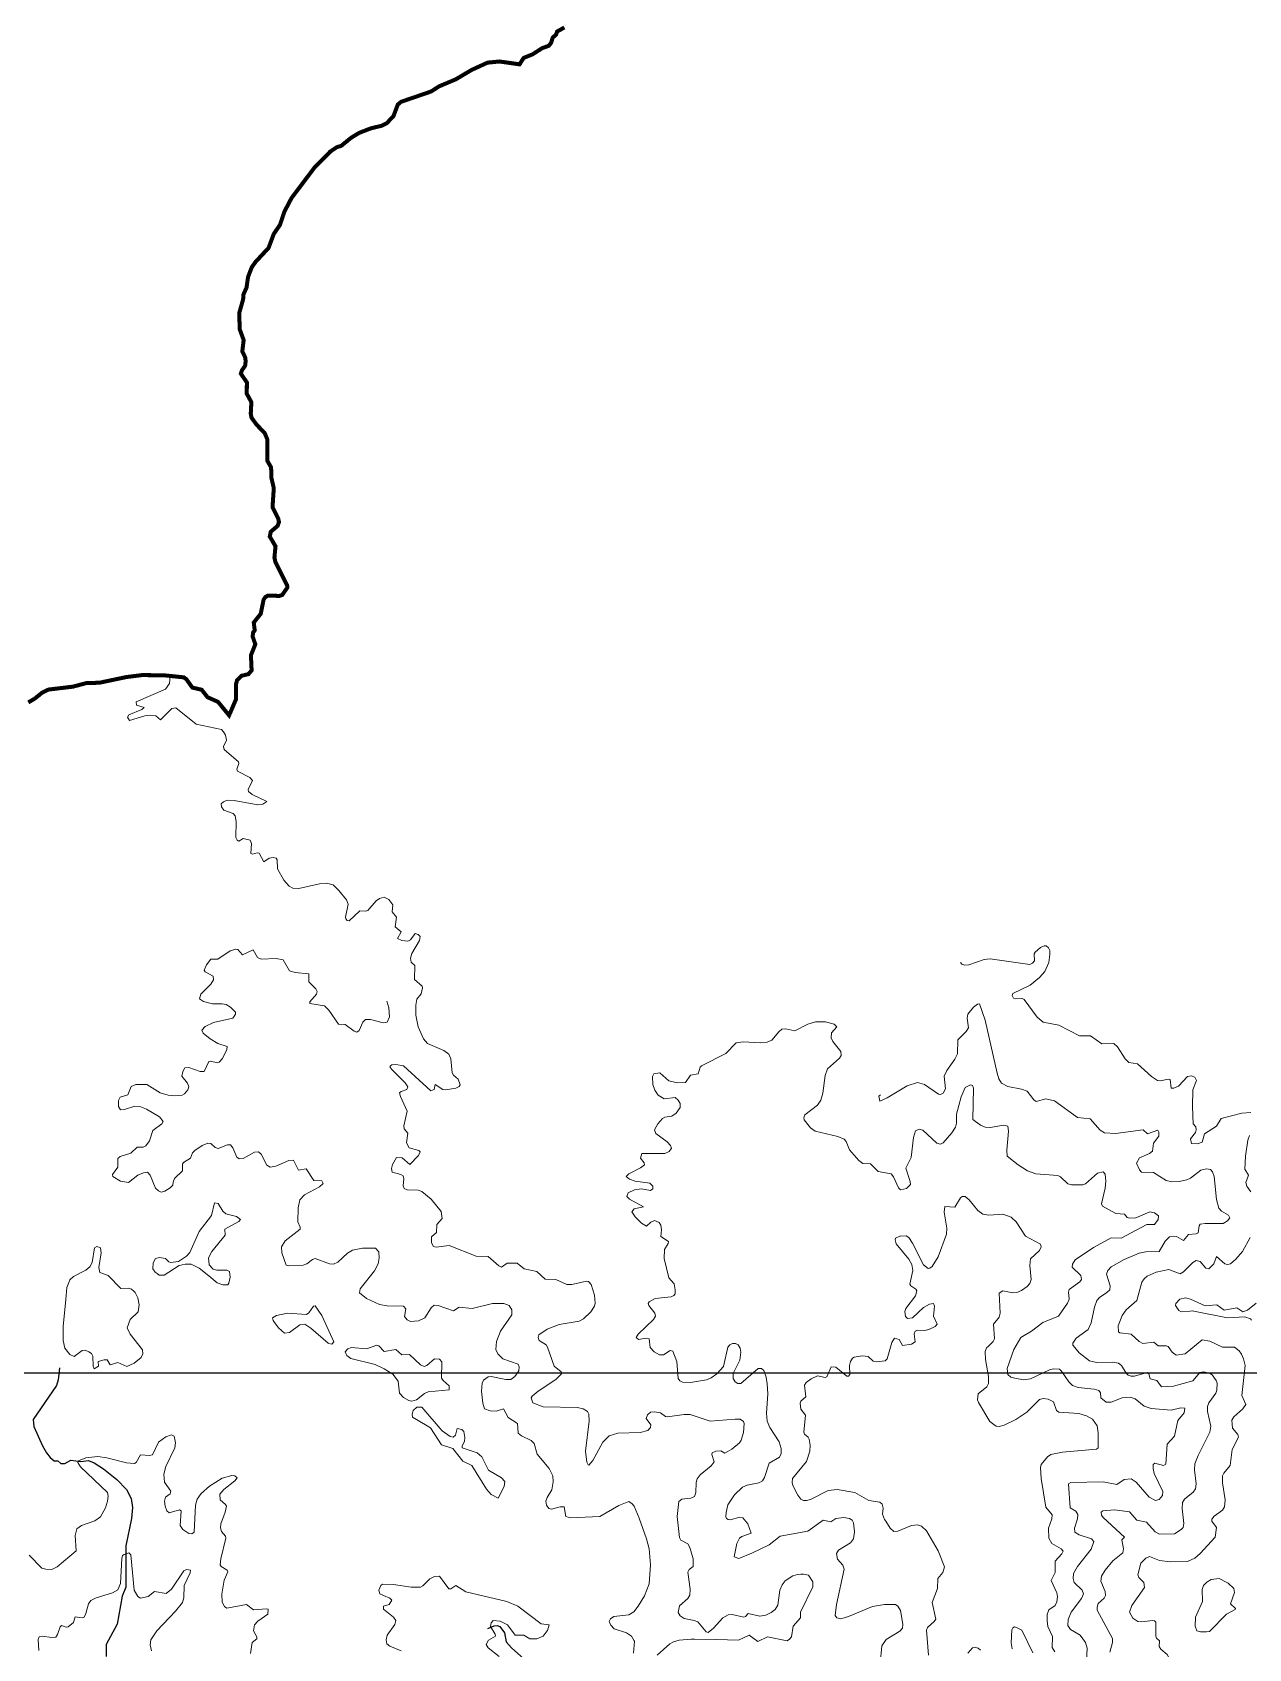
# Model space of a CAD drawing. Header units: feet. Extents: x -72 to 1107026, y -16 to 8357890.
# Drawn here: x 770019 to 800246, y 8273233 to 8313413 of the extents above; entities that cross this region are included whole.
import ezdxf

# ---------------------------------------------------------------- set-up
doc = ezdxf.new("R2010")
doc.units = ezdxf.units.FT
doc.header["$LTSCALE"] = 10
doc.header["$MEASUREMENT"] = 0
doc.layers.get('0').update_dxf_attribs({"linetype": 'CONTINUOUS'})
doc.layers.add('CURVAS_PERU_500_PSAD-18', color=23, linetype='CONTINUOUS', lineweight=5)
doc.layers.add('Hidrografia-IGN-QUEBRADAS', color=151, linetype='CONTINUOUS', lineweight=25)
doc.layers.add('INEI-PROV-PSAD56', color=7, linetype='CONTINUOUS')

msp = doc.modelspace()

# ---------------------------------------------------------------- linework, layer by layer
at = {"color": 1}
msp.add_lwpolyline([(842429, 8122447), (719447, 8122447), (719447, 8280092), (842429, 8280092)], close=True, dxfattribs=at)
msp.add_lwpolyline([(842429, 8122447), (719447, 8122447), (719447, 8280092), (842429, 8280092)], close=True, dxfattribs=at)
at = {"layer": 'CURVAS_PERU_500_PSAD-18'}
for points in [[(773435, 8297414), (773444, 8297398), (773427, 8297226), (773327, 8297086), (772597, 8296767), (772606, 8296686), (772796, 8296626), (772739, 8296582), (772416, 8296450), (772381, 8296389), (772434, 8296309), (772817, 8296419), (772965, 8296438), (773088, 8296418), (773200, 8296326), (773485, 8296603), (773581, 8296620), (774086, 8296216), (774717, 8296078), (774772, 8296028), (774815, 8295938), (774840, 8295816), (774773, 8295656), (774782, 8295585), (775144, 8295282), (775152, 8295234), (775104, 8295092), (775118, 8295046), (775427, 8294885), (775492, 8294812), (775384, 8294590), (775388, 8294541), (775485, 8294465), (775845, 8294293), (775747, 8294224), (775623, 8294212), (775033, 8294318), (774859, 8294323), (774767, 8294285), (774714, 8294233), (774722, 8294160), (774776, 8294077), (775010, 8293992), (775061, 8293940), (775088, 8293793), (775078, 8293394), (775108, 8293327), (775153, 8293310), (775262, 8293370), (775431, 8293333), (775469, 8293246), (775448, 8292998), (775488, 8292979), (775607, 8293019), (775653, 8293008), (775769, 8292790), (775908, 8292887), (776007, 8292902), (776079, 8292886), (776100, 8292842), (776115, 8292620), (776271, 8292335), (776402, 8292185), (776491, 8292141), (776640, 8292131), (777152, 8292245), (777325, 8292263), (777492, 8292218), (777637, 8292081), (777824, 8291847), (777870, 8291738), (777800, 8291421), (777806, 8291372), (777841, 8291337), (777889, 8291324), (778160, 8291578), (778308, 8291563), (778354, 8291579), (778567, 8291823), (778647, 8291882), (778766, 8291917), (778874, 8291860), (778978, 8291720), (778959, 8291549), (779070, 8291421), (779033, 8291177), (779187, 8291054), (779092, 8290890), (779204, 8290836), (779352, 8290819), (779416, 8290853), (779536, 8291011), (779606, 8290990), (779657, 8290937), (779637, 8290841), (779450, 8290516), (779417, 8290397), (779437, 8290301), (779523, 8290214), (779516, 8289866), (779703, 8289705), (779716, 8289657), (779681, 8289514), (779574, 8289377), (779548, 8289229), (779545, 8288980), (779611, 8288687), (779739, 8288392), (779836, 8288278), (780248, 8288100), (780369, 8288013), (780416, 8287899), (780449, 8287551), (780488, 8287488), (780600, 8287389), (780653, 8287250), (780630, 8287209), (780539, 8287167), (780294, 8287125), (780220, 8287137), (780033, 8287256), (780007, 8287136), (779920, 8287096), (779243, 8287722), (779048, 8287756), (778949, 8287746), (778910, 8287716), (778904, 8287693), (778950, 8287633), (779287, 8287299), (779354, 8287196), (779324, 8287132), (779181, 8287087), (779147, 8287054), (779168, 8286956), (779330, 8286593), (779248, 8286230), (779259, 8286156), (779353, 8286046), (779314, 8285810), (779380, 8285679), (779621, 8285616), (779658, 8285584), (779618, 8285495), (779399, 8285269), (779211, 8285431), (779065, 8285444), (778971, 8285269), (778947, 8285172), (778959, 8285075), (779174, 8285020), (779238, 8284983), (779253, 8284911), (779237, 8284736), (779262, 8284668), (779330, 8284639), (779605, 8284628), (779700, 8284599), (779930, 8284408), (780180, 8284097), (780200, 8283926), (780073, 8283774), (780066, 8283577), (779935, 8283472), (779942, 8283323), (779985, 8283234), (780056, 8283215), (780377, 8283252), (781052, 8282991), (781349, 8282983), (781610, 8282753), (781676, 8282720), (781822, 8282813), (782069, 8282813), (782244, 8282677), (782560, 8282606), (782761, 8282421), (783032, 8282410), (783304, 8282285), (783428, 8282287), (783793, 8282369), (783841, 8282358), (783906, 8282283), (783989, 8282021), (784007, 8281823), (783988, 8281751)], [(773516, 8284832), (773508, 8284757), (773441, 8284685), (773314, 8284605), (773218, 8284583), (773150, 8284613), (773080, 8284684), (772948, 8285007), (772877, 8285075), (772779, 8285063), (772642, 8285003), (772406, 8284821), (772211, 8284856), (772021, 8284972), (772011, 8285018), (772141, 8285200), (772142, 8285421), (772203, 8285464), (772465, 8285547), (772625, 8285703), (772773, 8285697), (772838, 8285734), (772927, 8285853), (773016, 8286112), (773233, 8286279), (773274, 8286340), (773179, 8286456), (772854, 8286642), (772692, 8286708), (772569, 8286718), (772307, 8286636), (772208, 8286629), (772157, 8286709), (772156, 8286858), (772201, 8286943), (772391, 8287003), (772476, 8287208), (772587, 8287256), (772862, 8287260), (773199, 8287047), (773391, 8286992), (773540, 8286975), (773739, 8286989), (773802, 8287028), (773879, 8287126), (773904, 8287196), (773878, 8287290), (773736, 8287461), (773756, 8287584), (773808, 8287668), (773904, 8287681), (774187, 8287583), (774286, 8287583), (774402, 8287826), (774449, 8287837), (774618, 8287794), (774664, 8287811), (774748, 8287902), (774856, 8288127), (774860, 8288201), (774629, 8288277), (774438, 8288395), (774263, 8288536), (774233, 8288609), (774316, 8288698), (774517, 8288798), (775003, 8288903), (775068, 8289006), (775065, 8289056), (774946, 8289182), (774838, 8289243), (774740, 8289264), (774492, 8289259), (774275, 8289319), (774173, 8289387), (774210, 8289501), (774451, 8289754), (774521, 8289857), (774512, 8289954), (774313, 8290055), (774291, 8290097), (774344, 8290236), (774456, 8290370), (774625, 8290372), (774937, 8290580), (775077, 8290625), (775124, 8290612), (775240, 8290484), (775507, 8290604), (775618, 8290414), (775704, 8290370), (776078, 8290390), (776248, 8290360), (776410, 8290084), (776552, 8290038), (776888, 8290010), (776888, 8289813), (777064, 8289636), (777100, 8289572), (777079, 8289502), (776913, 8289316), (776913, 8289270), (777279, 8289213), (777384, 8289107), (777626, 8288759), (777796, 8288751), (778014, 8288585), (778083, 8288559), (778142, 8288600), (778229, 8288807), (778298, 8288876), (778422, 8288874), (778735, 8288790), (778833, 8288803), (778891, 8288937), (778881, 8289161), (778826, 8289326)], [(793086, 8290292), (793120, 8290247), (793192, 8290227), (793291, 8290235), (793671, 8290361), (793819, 8290382), (794807, 8290239), (794873, 8290271), (794921, 8290329), (794917, 8290502), (794942, 8290544), (795073, 8290660), (795163, 8290703), (795212, 8290703), (795270, 8290656), (795305, 8290591), (795306, 8290491), (795276, 8290293), (795178, 8290065), (795046, 8289915), (794812, 8289728), (794388, 8289517), (794368, 8289473), (794403, 8289407), (794446, 8289384), (794620, 8289398), (794663, 8289374), (794987, 8288931), (795140, 8288806), (795532, 8288732), (796041, 8288467), (796314, 8288466), (796600, 8288269), (796897, 8288274), (796990, 8288191), (797179, 8287897), (797265, 8287807), (797483, 8287773), (797833, 8287453), (797978, 8287356), (798052, 8287350), (798247, 8287393), (798295, 8287381), (798317, 8287162), (798390, 8287163), (798502, 8287218), (798723, 8287453), (798819, 8287475), (798912, 8287442), (798953, 8287357), (798856, 8287128), (798846, 8286703), (798870, 8286279), (798930, 8286205), (798943, 8286132), (798925, 8286060), (798799, 8285907), (798827, 8285791), (798975, 8285779), (799091, 8285821), (799150, 8286035), (799443, 8286224), (799566, 8286408), (800073, 8286541), (800297, 8286558)], [(797460, 8285304), (797530, 8285434), (797784, 8285540), (797858, 8285604), (797879, 8285801), (798014, 8285977), (798011, 8286076), (797986, 8286118), (797730, 8286029), (797627, 8286127), (796933, 8286037), (796660, 8286054), (796558, 8286124), (796309, 8286402), (795991, 8286441), (795424, 8286849), (795206, 8286899), (794967, 8286835), (794905, 8286876), (794742, 8287094), (794601, 8287144), (794257, 8287209), (794106, 8287294), (794040, 8287400), (793992, 8287542), (793694, 8288858), (793559, 8289259), (793511, 8289252), (793410, 8289179), (793270, 8289006), (793247, 8288909), (793280, 8288663), (793229, 8288578), (793018, 8288368), (793012, 8288022), (792944, 8287889), (792742, 8287603), (792679, 8287467), (792711, 8287146), (792652, 8287038), (792586, 8287007), (792539, 8287021), (792186, 8287257), (792020, 8287304), (791759, 8287221), (791265, 8286927), (791084, 8286843), (791058, 8286971), (791095, 8287002)], [(787880, 8276104), (787803, 8276338), (787673, 8276488), (787602, 8276503), (787362, 8276434), (787313, 8276442), (787271, 8276469), (787254, 8276514), (787258, 8276614), (787305, 8276808), (787469, 8277058), (787669, 8277246), (787782, 8277297), (788076, 8277357), (788162, 8277407), (788214, 8277491), (788326, 8277847), (788584, 8277996), (788630, 8278082), (788627, 8278206), (788577, 8278373), (788349, 8278731), (788281, 8278892), (788262, 8279090), (788296, 8279564), (788282, 8279814), (788255, 8279986), (788197, 8280151), (788136, 8280194), (788053, 8280200), (787624, 8279821), (787550, 8279821), (787488, 8279862), (787438, 8279947), (787437, 8280071), (787604, 8280405), (787628, 8280602), (787611, 8280700), (787558, 8280784), (787495, 8280822), (787420, 8280820), (787353, 8280788), (787305, 8280731), (787196, 8280245), (787029, 8280062), (786885, 8279963), (786769, 8279916), (786375, 8279850), (786176, 8279855), (786108, 8279887), (786068, 8279949), (786032, 8280371), (785936, 8280626), (785869, 8280647), (785702, 8280538), (785605, 8280537), (785476, 8280612), (785370, 8280718), (785347, 8280937), (785277, 8280952), (785081, 8280918), (785024, 8280965), (785072, 8281049), (785454, 8281417), (785507, 8281500), (785492, 8281572), (785336, 8281767), (785324, 8281815), (785348, 8281858), (785500, 8281939), (785897, 8281982), (785964, 8282015), (785990, 8282057), (785995, 8282157), (785965, 8282303), (785834, 8282449), (785720, 8282935), (785729, 8283159), (785821, 8283307), (785825, 8283355), (785640, 8283478), (785651, 8283641), (785634, 8283763), (785593, 8283826), (785483, 8283875), (785392, 8283839), (785284, 8283737), (785154, 8283808), (784996, 8283968), (784916, 8284091), (784975, 8284165), (785209, 8284217), (784857, 8284404), (784791, 8284474), (784828, 8284565), (784986, 8284636), (785159, 8284662), (785380, 8284623), (785437, 8284661), (785435, 8284734), (785368, 8284807), (784999, 8284854), (784859, 8284908), (784779, 8284967), (784840, 8285040), (785129, 8285187), (785228, 8285262), (785222, 8285308), (785136, 8285429), (785163, 8285546), (785735, 8285539), (785847, 8285591), (785903, 8285672), (785878, 8285741), (785797, 8285836), (785511, 8286037), (785483, 8286128), (785560, 8286283), (785675, 8286415), (785741, 8286449), (785914, 8286473), (786016, 8286543), (786115, 8286687), (786119, 8286785), (786069, 8286871), (785991, 8286931), (785720, 8286901), (785574, 8286993), (785488, 8287115), (785437, 8287256), (785432, 8287454), (785467, 8287519), (785610, 8287544), (785833, 8287348), (786052, 8287298), (786251, 8287309), (786373, 8287492), (786567, 8287523), (786616, 8287688), (786650, 8287724), (787252, 8288026), (787511, 8288293), (787683, 8288322), (788107, 8288297), (788281, 8288308), (788394, 8288357), (788569, 8288569), (788647, 8288630), (788745, 8288641), (788965, 8288594), (789293, 8288755), (789483, 8288816), (789732, 8288816), (789949, 8288759), (790012, 8288690), (789881, 8288542), (789871, 8288419), (789914, 8288329), (790114, 8288074), (790120, 8287977), (790079, 8287915), (789782, 8287649), (789725, 8287484), (789661, 8287039), (789614, 8286871), (789531, 8286747), (789217, 8286501), (789193, 8286431), (789202, 8286382), (789327, 8286219)], [(789327, 8286219), (789354, 8286184), (789477, 8286101), (790035, 8285966), (790196, 8285898), (790242, 8285840), (790327, 8285632), (790555, 8285368), (790654, 8285292), (790850, 8285285), (791040, 8285092), (791358, 8285038), (791423, 8284964), (791542, 8284689), (791597, 8284640), (791741, 8284672), (791843, 8284775), (791837, 8284849), (791723, 8285178), (791856, 8285442), (791918, 8285938), (791966, 8286106), (792055, 8286143), (792152, 8286126), (792495, 8285800), (792588, 8285770), (792652, 8285808), (792866, 8286053), (792961, 8286199), (792988, 8286295), (792982, 8286519), (793100, 8286953), (793202, 8287180), (793334, 8287247), (793380, 8287232), (793408, 8287165), (793392, 8286391), (793583, 8286249), (793696, 8286197), (793820, 8286192), (794165, 8286250), (794257, 8286218), (794278, 8286099), (794234, 8285626), (794244, 8285478), (794514, 8285258), (794747, 8285112), (794958, 8285038), (795505, 8284993), (795573, 8284961), (795751, 8284788), (795847, 8284763), (796122, 8284766), (796192, 8284792), (796489, 8285057), (796633, 8285084), (796678, 8285029), (796696, 8284856), (796680, 8284682), (796587, 8284293), (796614, 8284229), (796943, 8284050), (797164, 8284033), (797226, 8283955), (797296, 8283931), (797444, 8283943), (797786, 8284092), (797908, 8284069), (798005, 8283995), (797993, 8283898), (797909, 8283775), (797714, 8283775), (797074, 8283437), (796827, 8283444), (796387, 8283207), (795934, 8282897), (795866, 8282793), (795863, 8282720), (796074, 8282509), (796091, 8282413), (796050, 8282352)], [(800269, 8285992), (800229, 8285874), (800167, 8285479), (800151, 8285155), (800241, 8285007), (800175, 8284822), (800202, 8284726), (800303, 8284585)], [(784977, 8273426), (784906, 8273544), (784783, 8273628), (784475, 8273726), (784391, 8273818), (784356, 8273910), (784388, 8273976), (784469, 8274034), (784840, 8274071), (784965, 8274151), (785075, 8274286), (785228, 8274544), (785346, 8274846), (785378, 8275319), (785344, 8275717), (785285, 8275960), (785101, 8276478), (784971, 8276776), (784928, 8276837), (784846, 8276892), (784591, 8276795), (784118, 8276522), (783395, 8276486), (783276, 8276517), (783238, 8276758), (783140, 8276761), (782923, 8276703), (782851, 8276717), (782793, 8276797), (782783, 8276896), (782811, 8276991), (782927, 8277182), (782959, 8277379), (782952, 8277529), (782866, 8277708), (782563, 8278072), (782490, 8278336), (782419, 8278405), (782173, 8278527), (782096, 8278590), (782074, 8278834), (781846, 8278979), (781729, 8279197), (781544, 8279138), (781394, 8279142), (781258, 8279196), (781210, 8279338), (781185, 8279636), (781200, 8279836), (781227, 8279905), (781345, 8279994), (781419, 8279999), (781786, 8279926), (781911, 8279927), (782013, 8279996), (782106, 8280143), (782120, 8280242), (782090, 8280308), (781715, 8280439), (781590, 8280560), (781536, 8280672), (781553, 8280870), (781650, 8281127), (781937, 8281533), (781936, 8281656), (781870, 8281761), (781733, 8281813), (781458, 8281813), (780950, 8281687), (780629, 8281723), (780483, 8281632), (780106, 8281762), (780007, 8281769), (779930, 8281709), (779775, 8281455), (779616, 8281385), (779418, 8281365), (779330, 8281410), (779269, 8281489), (779302, 8281683), (779240, 8281748), (778840, 8281759), (778643, 8281789), (778327, 8281937), (778153, 8282077), (778167, 8282174), (778521, 8282626), (778616, 8282802), (778638, 8282950), (778629, 8283099), (778547, 8283187), (778223, 8283189), (777978, 8283140), (777851, 8283062), (777614, 8282840), (777501, 8282791), (777402, 8282803), (777051, 8282929), (776980, 8282909), (776842, 8282801), (776749, 8282766), (776375, 8282750), (776327, 8282767), (776222, 8283072), (776214, 8283221), (776305, 8283367), (776675, 8283662), (776675, 8283710), (776616, 8283844), (776621, 8284194), (776668, 8284387), (776782, 8284518), (777159, 8284713), (777244, 8284796), (777209, 8284861), (777014, 8284867), (776825, 8285157), (776634, 8285130), (776511, 8285373), (776390, 8285370), (776071, 8285226), (775925, 8285200), (775845, 8285255), (775709, 8285522), (775637, 8285587), (775539, 8285577), (775254, 8285421), (775157, 8285406), (775100, 8285452), (775004, 8285683), (774941, 8285759), (774868, 8285759), (774636, 8285669), (774566, 8285693), (774451, 8285788), (774378, 8285795), (774240, 8285740), (774054, 8285613), (774001, 8285561), (773948, 8285422), (773776, 8285322), (773752, 8285279), (773754, 8285107), (773553, 8284921), (773516, 8284832)], [(795883, 8280772), (795879, 8280777), (795878, 8280827), (795955, 8280952), (796257, 8281171), (796330, 8281330), (796415, 8281720), (796474, 8281885), (796537, 8281961), (796725, 8282085), (796793, 8282157), (796801, 8282254), (796710, 8282539), (796745, 8282631), (796831, 8282721), (797154, 8282911), (797523, 8283064), (797693, 8283101), (798021, 8283105), (798174, 8283362), (798279, 8283468), (798451, 8283475), (798623, 8283379), (798748, 8283530), (798944, 8283548), (798987, 8283572), (799017, 8283743), (799044, 8283783), (799166, 8283806), (799615, 8283806), (799723, 8283866), (799781, 8283946), (799743, 8284008), (799571, 8284110), (799503, 8284181), (799447, 8284398), (799390, 8284970), (799350, 8285088), (799300, 8285143), (799202, 8285157), (799056, 8285125), (798801, 8284926), (798709, 8284887), (798515, 8284843), (798340, 8284837), (798196, 8284873), (797878, 8285071), (797582, 8285080), (797533, 8285135), (797460, 8285304)], [(774404, 8282499), (774609, 8282328), (774750, 8282279), (774873, 8282279), (774905, 8282317), (774936, 8282464), (774922, 8282610), (774856, 8282642), (774606, 8282643), (774510, 8282667), (774413, 8282778), (774396, 8282951), (774478, 8283104), (774807, 8283512), (774802, 8283660), (775152, 8283849), (775192, 8283904), (775095, 8283980), (774827, 8284039), (774756, 8284108), (774636, 8284298), (774543, 8284314), (774470, 8284001), (774168, 8283605), (773931, 8283081), (773851, 8282987), (773652, 8282861), (773455, 8282830), (773409, 8282846), (773325, 8282933), (773177, 8282957), (773081, 8282933), (773024, 8282824), (773017, 8282676), (773072, 8282594), (773122, 8282557)], [(793769, 8280747), (793894, 8280866), (793928, 8280931), (793901, 8281303), (794042, 8281475), (794070, 8281569), (794043, 8282067), (794138, 8282125), (794384, 8282082), (794484, 8282086), (794599, 8282134), (794738, 8282239), (794805, 8282313), (794838, 8282407), (794808, 8282754), (794826, 8282926), (795045, 8283127), (795086, 8283218), (795073, 8283288), (794698, 8283483), (794471, 8283840), (794345, 8283960), (794134, 8284033), (793786, 8284011), (793639, 8284036), (793518, 8284123), (793297, 8284394), (793200, 8284472), (793126, 8284472), (793087, 8284442), (792944, 8284210), (792699, 8284228), (792680, 8284083), (792748, 8283689), (792737, 8283540), (792533, 8282977), (792384, 8282736), (792325, 8282690), (792277, 8282681), (792168, 8282778), (791894, 8283312), (791797, 8283457), (791732, 8283493), (791583, 8283490), (791574, 8283486)], [(770925, 8282336), (770949, 8282398), (771040, 8282484), (771350, 8282645), (771448, 8282721), (771505, 8282831), (771560, 8283201), (771622, 8283232), (771715, 8283198), (771728, 8283076), (771674, 8282706), (771698, 8282586), (771907, 8282508), (772218, 8282186), (772415, 8282195), (772485, 8282172), (772537, 8282119)], [(791574, 8283486), (791470, 8283441), (791458, 8283394), (791488, 8283299), (791804, 8282912), (791878, 8282783), (791896, 8282635), (791827, 8282294), (791854, 8282253), (791978, 8282170), (791996, 8282124), (791965, 8282006), (791722, 8281690), (791705, 8281617), (791721, 8281493), (791770, 8281439), (791891, 8281455), (792162, 8281712), (792316, 8281795), (792413, 8281810), (792437, 8281743), (792414, 8281495), (792507, 8281297), (792455, 8281244), (792298, 8281168), (792202, 8281138), (792028, 8281149), (791959, 8281125), (791932, 8281059), (791961, 8280862), (791864, 8280799), (791644, 8280771), (791561, 8280921), (791444, 8280949), (791382, 8280844), (791260, 8280438), (791209, 8280385), (790988, 8280359), (790917, 8280382), (790789, 8280498), (790640, 8280513), (790443, 8280479), (790401, 8280454), (790350, 8280368), (790328, 8280271), (790332, 8280046), (790305, 8280006), (790257, 8280006), (789987, 8280227), (789867, 8280238), (789767, 8279987), (789721, 8279972), (789529, 8280012), (789370, 8279938), (789252, 8279847), (789210, 8279785), (789244, 8279490), (789113, 8279385), (789099, 8279337), (789113, 8279189), (789234, 8279034), (789192, 8278612), (789206, 8278565), (789303, 8278487), (789325, 8278443), (789349, 8278295), (789340, 8278145), (789257, 8277885), (788909, 8277462), (788899, 8277364), (788919, 8277292), (789040, 8277045), (789118, 8276948), (789183, 8276912), (789258, 8276912), (789353, 8276940), (789798, 8277168), (790020, 8277193), (790462, 8277111), (790808, 8276915), (791078, 8276871), (791135, 8276823), (791161, 8276729), (791149, 8276580), (791200, 8276440), (791226, 8276400)], [(800283, 8283452), (800092, 8283104), (799930, 8282914), (799795, 8282803), (799723, 8282783), (799651, 8282796), (799445, 8282985), (799379, 8282797), (799254, 8282677), (799184, 8282688), (799039, 8282859), (798943, 8282881), (798858, 8282832), (798630, 8282601), (798542, 8282554), (798266, 8282656), (797948, 8282593), (797720, 8282492), (797645, 8282427), (797594, 8282341), (797465, 8281886), (797203, 8281659), (797106, 8281513), (797001, 8281260), (797015, 8281113), (797043, 8281088)], [(773122, 8282557), (773172, 8282520), (773294, 8282516), (773669, 8282761), (773816, 8282792), (773965, 8282788), (774168, 8282695), (774404, 8282499)], [(772537, 8282119), (772572, 8282083), (772644, 8281952), (772675, 8281780), (772647, 8281609), (772452, 8281419), (772377, 8281210), (772451, 8281053), (772755, 8280658), (772765, 8280560), (772725, 8280469), (772551, 8280328), (772368, 8280249), (772144, 8280348), (771956, 8280288), (771875, 8280411), (771802, 8280416), (771658, 8280372), (771665, 8280253), (771557, 8280193), (771529, 8280257), (771521, 8280506), (771485, 8280571), (771424, 8280615), (771331, 8280650), (771257, 8280645), (771062, 8280493), (770951, 8280546), (770824, 8280699), (770783, 8280893), (770784, 8281243), (770850, 8281914), (770879, 8282213), (770925, 8282336)], [(796050, 8282352), (795788, 8282163), (795772, 8282091), (795784, 8281917), (795745, 8281825), (795520, 8281497), (795127, 8281340), (794848, 8281128), (794583, 8280971), (794409, 8280668), (794246, 8280201)], [(798458, 8281717), (798427, 8281766), (798432, 8281815), (798536, 8281920), (798680, 8281956), (798801, 8281924), (799161, 8281753), (799457, 8281778), (799638, 8281649), (799956, 8281707), (800097, 8281608), (800213, 8281651), (800430, 8281818)], [(776022, 8281363), (776005, 8281387), (775987, 8281458), (776088, 8281519), (776358, 8281571), (776828, 8281536), (776887, 8281581), (777004, 8281743), (777048, 8281759), (777216, 8281512), (777513, 8280858), (777464, 8280801), (777384, 8280823)], [(783988, 8281751), (783897, 8281602), (783714, 8281433), (783605, 8281372), (783113, 8281295), (782812, 8281174), (782604, 8281038), (782593, 8280965), (782616, 8280894), (782784, 8280789), (782823, 8280725), (782984, 8280253), (783157, 8280111), (783173, 8280067), (783030, 8279927), (782593, 8279637), (782438, 8279511), (782419, 8279467), (782459, 8279344), (782714, 8279244), (783563, 8279230), (783707, 8279191), (783813, 8279126), (783849, 8279062), (783858, 8278887), (783769, 8278144), (783802, 8277871), (783830, 8277802), (783852, 8277794), (783948, 8277908), (784198, 8278369), (784357, 8278525), (784572, 8278588), (785121, 8278605), (785313, 8278653), (785378, 8278729), (785393, 8278800), (785271, 8278954), (785308, 8279046), (785383, 8279108), (785482, 8279120), (785630, 8279096), (785751, 8279008), (785800, 8279000), (786221, 8279054), (786370, 8279052), (786866, 8278886), (787488, 8278939), (787613, 8278937), (787688, 8278877), (787706, 8278830), (787690, 8278607), (787633, 8278416), (787593, 8278353), (787404, 8278190), (787231, 8278090), (787131, 8278152), (787006, 8278142), (786914, 8278105), (786902, 8278060), (786965, 8277874), (786887, 8277777), (786617, 8277555), (786540, 8277457), (786514, 8277361), (786507, 8277112), (786471, 8277019), (786382, 8276978), (786159, 8276952), (786086, 8276891), (786041, 8276520), (786100, 8275999), (786134, 8275934), (786307, 8275836), (786360, 8275751), (786444, 8275464), (786440, 8275276)], [(798790, 8281625), (798570, 8281602), (798507, 8281641), (798458, 8281717)], [(800320, 8281401), (800289, 8281436), (800147, 8281478), (799724, 8281457), (798841, 8281631), (798790, 8281625)], [(777384, 8280823), (777371, 8280826), (776936, 8281201), (776790, 8281297), (776667, 8281286), (776406, 8281095), (776287, 8281076), (776137, 8281205), (776022, 8281363)], [(779407, 8279396), (779446, 8279389), (779566, 8279420), (779763, 8279574), (779852, 8279617), (780374, 8279666), (780374, 8279764), (780225, 8279897), (780187, 8279961), (780198, 8280359), (780136, 8280431), (780013, 8280436), (779825, 8280273), (779757, 8280247), (779668, 8280291), (779395, 8280545), (779197, 8280540), (779056, 8280673), (778766, 8280617), (778626, 8280758), (778581, 8280777), (778325, 8280684), (777953, 8280723), (777862, 8280683), (777795, 8280611), (777819, 8280557)], [(793912, 8278807), (793811, 8278878), (793529, 8279349), (793509, 8279421), (793523, 8279569), (793735, 8279740), (793781, 8279827), (793780, 8280001), (793705, 8280419), (793696, 8280619), (793731, 8280711), (793769, 8280747)], [(796792, 8273148), (796863, 8273387), (796860, 8273486), (796483, 8274189), (796479, 8274263), (796509, 8274358), (796657, 8274492), (796692, 8274557), (796678, 8274655), (796574, 8274909), (796590, 8275031), (796676, 8275183), (796868, 8275413), (797118, 8275617), (797133, 8275715), (797097, 8275936), (797163, 8276005), (796632, 8276494), (796587, 8276554), (796583, 8276629), (796619, 8276657), (796918, 8276681), (797288, 8276636), (797468, 8276430), (797708, 8276381), (797921, 8276137), (798028, 8276077), (798400, 8276084), (798567, 8276193), (798617, 8276248), (798635, 8276346), (798591, 8276718), (798602, 8276867), (798653, 8276952), (798866, 8277126), (798923, 8277206), (798942, 8277329), (798897, 8277676), (798908, 8277825), (798987, 8278035), (799279, 8278615), (799309, 8278761), (799223, 8279125), (799219, 8279249), (799256, 8279342), (799431, 8279585), (799457, 8279655), (799463, 8279829), (799441, 8279900), (799337, 8280039), (799273, 8280079), (799129, 8280115), (799031, 8280097), (798858, 8279888), (798375, 8279761), (798076, 8279740), (797962, 8279900), (797798, 8279943), (797769, 8280064), (797735, 8280096), (797399, 8280006), (797324, 8280005), (797253, 8280028), (797200, 8280081), (797088, 8280275), (797008, 8280333), (796860, 8280355), (796461, 8280345), (796292, 8280386), (796035, 8280583), (795883, 8280772)], [(797043, 8281088), (797052, 8281081), (797323, 8281052), (797528, 8280870), (797615, 8280822), (797886, 8280853), (798001, 8280760), (798199, 8280762), (798245, 8280744), (798347, 8280603), (798446, 8280531), (798665, 8280563), (799088, 8280908), (799283, 8280880), (799597, 8280728), (799895, 8280729), (800011, 8280636), (800066, 8280553), (800121, 8280441), (800155, 8280270), (800078, 8279525), (800172, 8279299), (800102, 8279196), (799880, 8278995), (799831, 8278909), (799847, 8278712), (799975, 8278559), (799996, 8278489), (799832, 8278183), (799786, 8277788), (799628, 8277595), (799599, 8277527), (799598, 8277352), (799660, 8276932), (799647, 8276758), (799593, 8276675), (799392, 8276528), (799327, 8276453), (799332, 8276405), (799450, 8276247), (799412, 8276003), (799040, 8275597), (798909, 8275482), (798728, 8275402), (798304, 8275388), (798032, 8275425), (797778, 8275522), (797688, 8275482), (797568, 8275357), (797490, 8275072), (797520, 8275005), (797639, 8274876), (797655, 8274756), (797344, 8274304), (797285, 8274141), (797365, 8273989), (797488, 8273905), (797587, 8273898), (797859, 8273935), (797907, 8273926), (797941, 8273890), (797937, 8273541), (797955, 8273496), (798031, 8273431), (798025, 8273283)], [(777819, 8280557), (777833, 8280523), (777931, 8280446), (778536, 8280294), (778763, 8280190), (778974, 8280057), (779110, 8279880), (779141, 8279586), (779244, 8279478), (779373, 8279403), (779407, 8279396)], [(794246, 8280201), (794245, 8280197), (794263, 8280050), (794335, 8279982), (794433, 8279961)], [(794433, 8279961), (794651, 8279915), (794824, 8279940), (795298, 8280163), (795394, 8280192), (795541, 8280182), (795598, 8280134), (795776, 8279863), (795867, 8279778), (796009, 8279729), (796406, 8279685), (796524, 8279648), (796567, 8279589), (796569, 8279469), (796703, 8279360), (796826, 8279362), (797104, 8279472), (797303, 8279484), (797422, 8279447), (797653, 8279258), (797820, 8279205), (798317, 8279164), (798561, 8279217), (798658, 8279213), (798644, 8279092), (798482, 8278904), (798406, 8278514), (798221, 8278314), (798187, 8277819), (798127, 8277788), (797910, 8277844), (797875, 8277812), (797869, 8277713), (797897, 8277591), (798110, 8277140), (798101, 8277042), (798025, 8276943), (797932, 8276919), (797776, 8276995), (797450, 8277372), (797328, 8277455), (797155, 8277438), (796969, 8277315), (796629, 8277384), (795829, 8277367), (795768, 8277327), (795813, 8276732), (795953, 8276651), (795998, 8276564), (795993, 8276464), (795918, 8276226), (795928, 8276129), (796030, 8276060), (796340, 8275966), (796400, 8275893), (796328, 8275709), (795991, 8275274), (795895, 8275100), (795885, 8274976), (795911, 8274880), (796106, 8274688), (796138, 8274596), (796089, 8274483), (795836, 8274142), (795763, 8273957), (795751, 8273808), (795822, 8273709), (796057, 8273567), (796192, 8273388), (796233, 8273245), (796218, 8272922)], [(779563, 8278932), (779469, 8278989), (779456, 8279062), (779473, 8279119)], [(779473, 8279119), (779485, 8279157), (779578, 8279237), (779698, 8279235), (780202, 8278647), (780405, 8278503), (780477, 8278494), (780535, 8278540), (780575, 8278707), (780692, 8278683), (780743, 8278629), (780767, 8278482), (780761, 8278382), (780698, 8278275), (780699, 8278229), (781077, 8278103), (781188, 8278005), (781358, 8277674), (781678, 8277480), (781758, 8277387), (781745, 8277265), (781592, 8276978), (781423, 8277065), (781309, 8277195), (780937, 8277788), (780713, 8277890), (780471, 8278206), (780191, 8278304), (779916, 8278719), (779563, 8278932)], [(796502, 8278227), (796506, 8278601), (796478, 8278773), (796369, 8278938), (796215, 8279019), (796023, 8279075), (795527, 8279110), (795471, 8279157), (795395, 8279366), (795262, 8279435), (795139, 8279455), (795044, 8279429), (794731, 8279109), (794458, 8278932), (794169, 8278785), (794047, 8278759), (793972, 8278765), (793912, 8278807)], [(769944, 8275557), (770256, 8275235), (770351, 8275205), (770501, 8275203), (770634, 8275268), (771112, 8275669), (771084, 8276042), (771124, 8276210), (771243, 8276297), (771575, 8276408), (771715, 8276512), (771833, 8276731), (771884, 8276898), (771903, 8277021), (771886, 8277119), (771214, 8277751), (771152, 8277859), (771169, 8277904), (771352, 8277977), (771650, 8278008), (771872, 8277975), (772356, 8277850), (772555, 8277835), (772595, 8277864), (772710, 8278054), (772931, 8278035), (773002, 8278054), (773158, 8278363), (773339, 8278496), (773479, 8278549), (773541, 8278518), (773576, 8278348), (773558, 8278225), (773340, 8277759), (773284, 8277568), (773300, 8277370), (773462, 8277152), (773446, 8277081), (773324, 8276997), (773305, 8276899), (773318, 8276775), (773361, 8276658), (773417, 8276612), (773679, 8276687), (773720, 8276662), (773689, 8276294), (773761, 8276193), (773906, 8276097), (773980, 8276090), (774037, 8276131), (774071, 8276804), (774113, 8276948), (774211, 8277092), (774418, 8277272), (774734, 8277473), (774975, 8277537), (775048, 8277526), (775107, 8277483), (775047, 8277405), (774774, 8277187), (774675, 8277076), (774690, 8276930), (774823, 8276818), (774840, 8276772), (774813, 8276625), (774705, 8276336), (774696, 8276237), (774721, 8276142), (774815, 8276026), (774825, 8275978), (774700, 8275469), (774687, 8275320), (774711, 8275278), (774859, 8275185), (774875, 8275139), (774782, 8274936), (774729, 8274590), (774734, 8274390), (774791, 8274280), (774852, 8274240), (775339, 8274333), (775514, 8274198), (775835, 8274226), (775882, 8274212), (775867, 8274093), (775623, 8273919), (775543, 8273824), (775513, 8273679), (775599, 8273527), (775597, 8273479), (775482, 8273384), (775437, 8273115)], [(795429, 8273156), (795364, 8273262), (795374, 8273535), (795254, 8273781), (795235, 8273929), (795238, 8274079), (795276, 8274197), (795440, 8274309), (795481, 8274399), (795495, 8274523), (795479, 8274621), (795337, 8274931), (795437, 8275130), (795440, 8275404), (795607, 8275587), (795636, 8275654), (795590, 8275712), (795353, 8275850), (795281, 8275979), (795268, 8276227), (795355, 8276461), (795364, 8276560), (795209, 8276750), (795093, 8277465), (795071, 8277739), (795089, 8277812), (795246, 8278005), (795328, 8278061), (795623, 8278114), (796468, 8278191), (796502, 8278227)], [(790416, 8276379), (790392, 8276427), (790329, 8276467), (790183, 8276495), (789986, 8276472), (789866, 8276389), (789672, 8276429), (789290, 8276152), (788603, 8276029), (788326, 8275818), (787901, 8275606), (787577, 8275476), (787458, 8275512), (787530, 8275844), (787590, 8275981), (787650, 8276024), (787880, 8276104)], [(791086, 8272853), (791126, 8273300), (791237, 8273463), (791581, 8273666), (791647, 8273739), (791652, 8273838), (791593, 8274182), (791530, 8274289), (791468, 8274330), (791194, 8274332), (790898, 8274280), (790299, 8274030), (790108, 8273972), (790014, 8274002), (789968, 8274059), (790000, 8274332), (790190, 8275210), (790162, 8275305), (790030, 8275454), (790005, 8275600), (790054, 8275685), (790351, 8275867), (790426, 8275966), (790452, 8276138), (790425, 8276361), (790416, 8276379)], [(791226, 8276400), (791336, 8276230), (791428, 8276147), (791526, 8276152), (791870, 8276298), (792019, 8276311), (792113, 8276279), (792238, 8276158), (792529, 8275663), (792686, 8275269), (792644, 8275130), (792518, 8274980), (792514, 8274730), (792380, 8274382), (792469, 8273970), (792433, 8273906), (792262, 8273760), (792237, 8273690), (792292, 8273070)], [(772984, 8273180), (772950, 8273325), (772961, 8273449), (773112, 8273677), (773580, 8274164), (773748, 8274381), (773783, 8274500), (773790, 8274799), (773941, 8275114), (773950, 8275186), (773853, 8275200), (773787, 8275168), (773477, 8274715), (773347, 8274601), (773055, 8274650), (772899, 8274528), (772705, 8274490), (772641, 8274527), (772552, 8274691), (772469, 8275562), (772418, 8275614), (772300, 8275577), (772262, 8275545), (772240, 8275474), (772210, 8274850), (772141, 8274693), (772009, 8274624), (771603, 8274500), (771472, 8274427), (771415, 8274346), (771351, 8274105), (771305, 8274017), (771260, 8274000), (771087, 8274021), (771042, 8273884), (770907, 8273775), (770858, 8273769), (770741, 8273808), (770707, 8273773), (770647, 8273582), (770603, 8273522), (770506, 8273507), (770259, 8273544), (770187, 8273527), (770160, 8273460), (770181, 8273186)], [(786440, 8275276), (786340, 8275201), (786310, 8275135), (786370, 8274715), (786360, 8274566), (786305, 8274484), (786105, 8274297), (786065, 8274130), (786116, 8274046), (786221, 8273980), (786467, 8273937), (786558, 8273898), (786764, 8273648), (786812, 8273636), (786947, 8273740), (787182, 8274000), (787308, 8274077), (787408, 8274082), (787699, 8274015), (787744, 8274032), (787808, 8274108), (788097, 8274041), (788244, 8274068), (788381, 8274129), (788476, 8274209), (788544, 8274314), (788591, 8274685), (788652, 8274821), (788731, 8274917), (788914, 8275046), (789035, 8275078), (789115, 8275081)], [(789115, 8275081), (789184, 8275084), (789306, 8275060), (789415, 8274896), (789417, 8274773), (789111, 8274144), (789111, 8273996), (788927, 8273793), (788882, 8273525), (788837, 8273466), (788773, 8273429), (788286, 8273530), (788048, 8273408), (787832, 8273569), (787565, 8273446), (787024, 8273458)], [(782816, 8273674), (782822, 8273681), (782861, 8273822), (782667, 8273854), (782087, 8274288), (781810, 8274403), (780789, 8274644), (780539, 8274807), (780418, 8274723), (780372, 8274718), (780134, 8275034), (780013, 8275029), (779901, 8274972), (779727, 8274794), (779661, 8274760), (779436, 8274761), (778992, 8274831), (778718, 8274834), (778680, 8274802), (778630, 8274689), (778651, 8274597), (778743, 8274556)], [(799198, 8273655), (799049, 8273654), (798955, 8273680), (798919, 8273796), (798927, 8274020), (799095, 8274409), (799090, 8274707), (799121, 8274801), (799209, 8274890), (799317, 8274952), (799513, 8274973), (799686, 8274890)], [(799686, 8274890), (799737, 8274865), (799879, 8274727), (799897, 8274631), (799793, 8274351), (799915, 8274232), (799914, 8274209), (799694, 8274094), (799274, 8273656), (799198, 8273655)], [(778743, 8274556), (778902, 8274487), (778953, 8274436), (778888, 8274332), (778749, 8274290), (778746, 8274217), (778998, 8274014), (779049, 8273932), (779025, 8273836), (778838, 8273571), (778809, 8273450), (778826, 8273353), (778905, 8273293), (779181, 8273178)], [(781618, 8273037), (781346, 8273255), (781295, 8273336), (781354, 8273443), (781526, 8273542), (781523, 8273590), (781406, 8273780), (781423, 8273878), (781470, 8273933), (781643, 8273913), (781824, 8273829), (782014, 8273571), (782236, 8273568), (782381, 8273474), (782556, 8273479), (782716, 8273543), (782816, 8273674)], [(786477, 8273470), (786391, 8273472), (786092, 8273447), (785949, 8273405), (785863, 8273353), (785546, 8273071)], [(787024, 8273458), (786477, 8273470)], [(794885, 8273132), (794605, 8273691), (794476, 8273762), (794427, 8273772), (794384, 8273749), (794363, 8273705), (794346, 8273380), (794365, 8273232)], [(784957, 8273121), (784981, 8273419), (784977, 8273426)], [(793581, 8273198), (793523, 8273244), (793427, 8273270), (793380, 8273256), (793270, 8273120)], [(798025, 8273283), (798066, 8273221), (798218, 8273092), (798251, 8273026), (798174, 8272740), (798230, 8272659), (798458, 8272505), (798523, 8272430), (798538, 8272358), (798516, 8272085), (798659, 8271949), (798675, 8271903), (798629, 8271607), (798641, 8271509), (798731, 8271249), (798969, 8270755), (799041, 8270739), (799461, 8270799), (799610, 8270792), (799674, 8270754), (799824, 8270586), (799889, 8270549), (800034, 8270519), (800083, 8270555)]]:
    msp.add_lwpolyline(points, dxfattribs=at)
at = {"layer": 'Hidrografia-IGN-QUEBRADAS'}
for points in [[(770694, 8280213), (770663, 8279915), (770619, 8279772), (770043, 8278927), (770057, 8278755), (770269, 8278275), (770368, 8278102), (770464, 8277987), (770559, 8277905), (770656, 8277900), (770727, 8277832), (770825, 8277834), (770975, 8277921), (771221, 8277884), (771418, 8277911), (771555, 8277852), (771785, 8277701), (772120, 8277441), (772360, 8277187), (772476, 8276967), (772510, 8276745), (772483, 8276472), (772343, 8275787), (772345, 8274763), (772247, 8274534), (772125, 8273846), (771857, 8273339), (771855, 8273041)], [(781335, 8273734), (781493, 8273804), (781572, 8273811), (781637, 8273787), (781753, 8273625), (781798, 8273404), (781923, 8273256), (782387, 8272842)]]:
    msp.add_lwpolyline(points, dxfattribs=at)
at = {"layer": 'INEI-PROV-PSAD56', "const_width": 100}
msp.add_lwpolyline([(769918, 8296755), (770083, 8296853), (770265, 8297000), (770422, 8297075), (771028, 8297147), (771366, 8297237), (771684, 8297244), (772358, 8297386), (772744, 8297434), (773285, 8297430), (773781, 8297378), (773846, 8297333), (773996, 8297123), (774226, 8297071), (774373, 8296884), (774636, 8296767), (774908, 8296434), (775078, 8296827), (775083, 8297214), (775104, 8297302), (775219, 8297417), (775390, 8297459), (775468, 8297552), (775451, 8297927), (775560, 8298201), (775492, 8298396), (775508, 8298500), (775546, 8298546), (775521, 8298740), (775695, 8298960), (775766, 8299310), (775810, 8299373), (775872, 8299410), (776157, 8299403), (776228, 8299425), (776354, 8299607), (776351, 8299667), (776061, 8300240), (776035, 8300353), (776062, 8300637), (775919, 8300880), (775944, 8300998), (776116, 8301145), (776148, 8301239), (776128, 8301329), (775988, 8301608), (776019, 8302083), (775961, 8302330), (775952, 8302598), (775856, 8302766), (775862, 8303287), (775789, 8303458), (775597, 8303653), (775464, 8303835), (775447, 8303934), (775462, 8304220), (775348, 8304428), (775350, 8304710), (775201, 8304927), (775230, 8305015), (775307, 8305125), (775320, 8305244), (775308, 8305332), (775237, 8305480), (775270, 8305762), (775174, 8306027), (775159, 8306430), (775257, 8306772), (775263, 8306890), (775342, 8307067), (775380, 8307332), (775471, 8307571), (775564, 8307703), (775889, 8308053), (776019, 8308402), (776171, 8308623), (776286, 8308962), (776459, 8309291), (777023, 8310041), (777421, 8310447), (777581, 8310555), (777695, 8310591), (777938, 8310789), (778140, 8310913), (778432, 8311026), (778707, 8311092), (778826, 8311154), (778992, 8311327), (779102, 8311618), (779182, 8311685), (779929, 8311942), (780129, 8312071), (780541, 8312244), (780938, 8312479), (781331, 8312659), (781627, 8312688), (782127, 8312617), (782229, 8312777), (782450, 8312866), (782689, 8313019), (782855, 8313079), (782910, 8313151), (782951, 8313279), (783037, 8313361), (783061, 8313433), (783240, 8313534)], dxfattribs=at)

doc.saveas('drawing.dxf')
